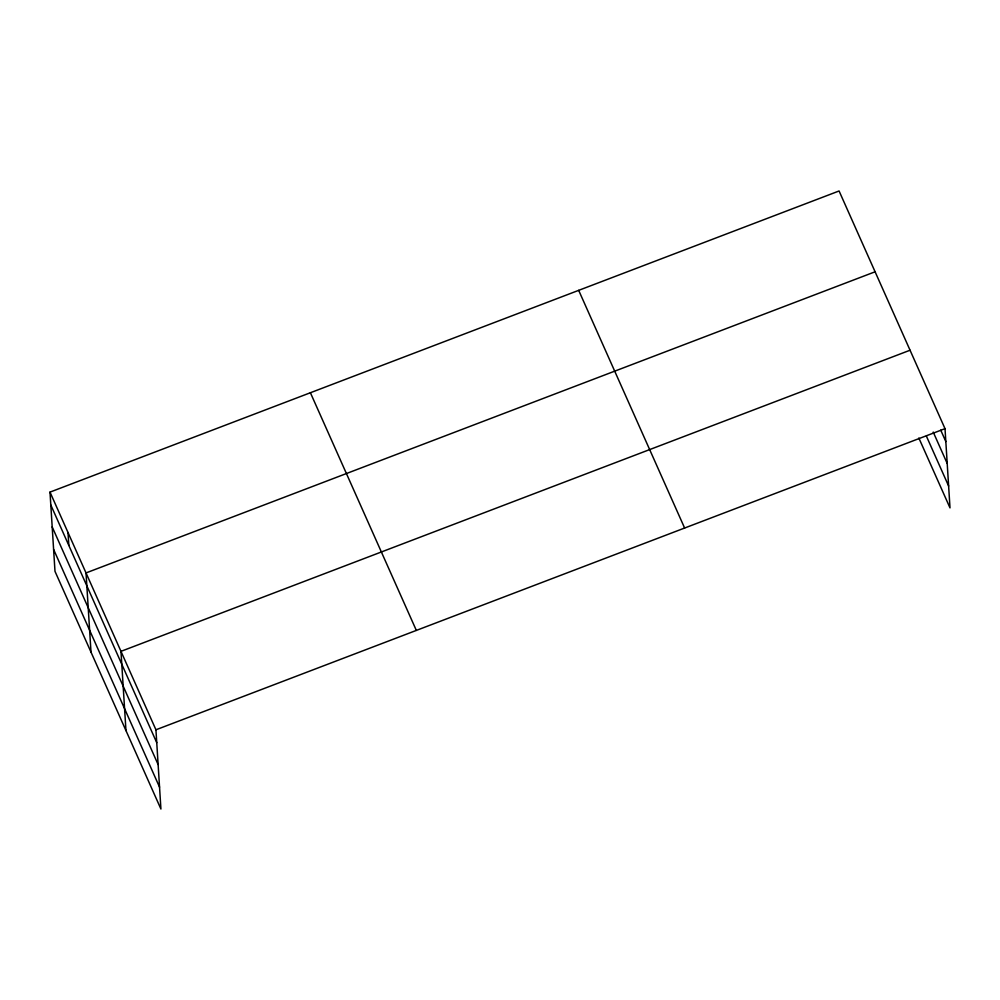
<?xml version="1.0" encoding="UTF-8"?>
<svg xmlns="http://www.w3.org/2000/svg" width="1000" height="1000" viewBox="0 0 1000 1000"><rect width="100%" height="100%" fill="white"/><g stroke="black" fill="none" stroke-linecap="round" stroke-linejoin="round"><path stroke-width="1.5" d="M50 492.113L155.938 729.788L160.925 809.025L54.988 571.337L50 492.113L839.075 190.975L945.013 428.663L950 507.887L918.85 438.013M875.1 271.788L86.025 572.925L91 652.15M910.05 350.225L120.975 651.35L125.962 730.588M155.938 729.788L945.013 428.663M940.738 430.15L945.825 441.562M933.225 432.075L947.2 463.45M926.375 436.087L948.625 486M578.688 290.35L684.625 528.038M310.4 392.738L416.337 630.413M50.812 505.012L156.75 742.688M52.188 526.9L158.125 764.575M53.612 549.45L159.55 787.138M68.012 532.513L68.825 545.413"/></g></svg>
